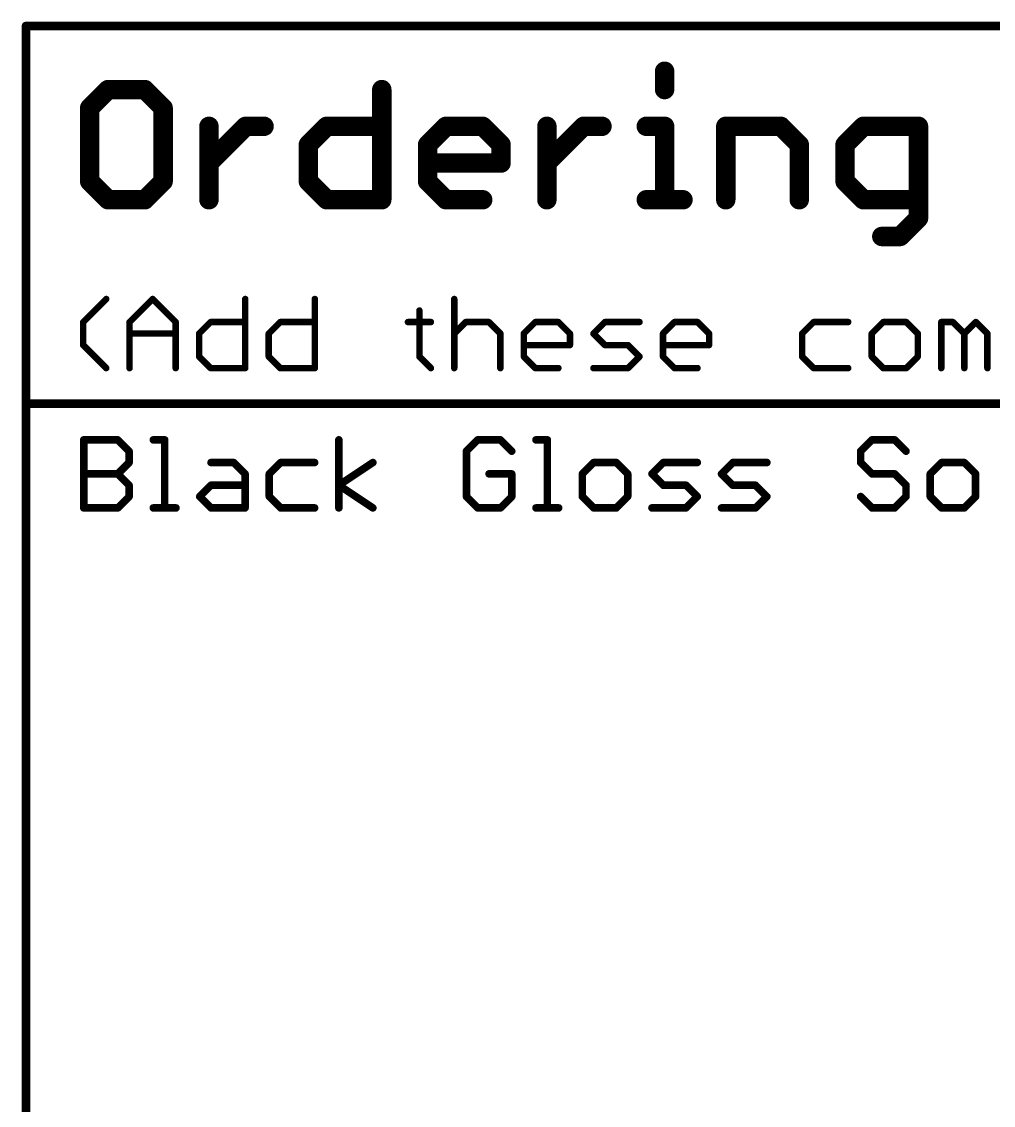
# Model space of a CAD drawing. Extents: x -23 to 93, y -71 to 33.
# Drawn here: x -8.99 to 13.87, y -45.72 to -20.22 of the extents above; entities that cross this region are included whole.
import ezdxf

# ---------------------------------------------------------------- set-up
doc = ezdxf.new("R2010")
doc.units = 0
doc.layers.add('23', color=53, linetype='CONTINUOUS')
doc.layers.add('51', color=53, linetype='CONTINUOUS')

msp = doc.modelspace()

# ---------------------------------------------------------------- linework, layer by layer
at = {"layer": '23'}
msp.add_point((-8.89, -20.32), dxfattribs=at)
at = {"layer": '51'}
for points, const_width in [([(-8.89, -20.32), (92.71, -20.32)], 0.2032), ([(-8.89, -29.21), (-8.89, -20.32)], 0.2032), ([(6.138, -21.3842), (6.138, -21.8164)], 0.4572), ([(-6.9592, -21.8164), (-7.3914, -22.2486)], 0.4572), ([(-6.0949, -21.8164), (-6.9592, -21.8164)], 0.4572), ([(-5.6627, -22.2486), (-6.0949, -21.8164)], 0.4572), ([(-0.5174, -21.8164), (-0.5174, -24.4094)], 0.4572), ([(-7.3914, -22.2486), (-7.3914, -23.9772)], 0.4572), ([(-5.6627, -23.9772), (-5.6627, -22.2486)], 0.4572), ([(-4.5848, -24.4094), (-4.5848, -22.6807)], 0.4572), ([(-4.5848, -23.5451), (-3.7205, -22.6807)], 0.4572), ([(-3.7205, -22.6807), (-3.2883, -22.6807)], 0.4572), ([(-2.246, -23.1129), (-1.8139, -22.6807)], 0.4572), ([(-1.8139, -22.6807), (-0.5174, -22.6807)], 0.4572), ([(0.5605, -23.1129), (0.9927, -22.6807)], 0.4572), ([(0.9927, -22.6807), (1.857, -22.6807)], 0.4572), ([(1.857, -22.6807), (2.2892, -23.1129)], 0.4572), ([(3.3671, -24.4094), (3.3671, -22.6807)], 0.4572), ([(3.3671, -23.5451), (4.2314, -22.6807)], 0.4572), ([(4.2314, -22.6807), (4.6636, -22.6807)], 0.4572), ([(5.7059, -22.6807), (6.138, -22.6807)], 0.4572), ([(6.138, -22.6807), (6.138, -24.4094)], 0.4572), ([(7.5769, -24.4094), (7.5769, -22.6807)], 0.4572), ([(7.5769, -22.6807), (8.8734, -22.6807)], 0.4572), ([(8.8734, -22.6807), (9.3056, -23.1129)], 0.4572), ([(10.8156, -22.6807), (10.3835, -23.1129)], 0.4572), ([(12.1121, -22.6807), (10.8156, -22.6807)], 0.4572), ([(12.1121, -24.8416), (12.1121, -22.6807)], 0.4572), ([(-2.246, -23.9772), (-2.246, -23.1129)], 0.4572), ([(0.5605, -23.9772), (0.5605, -23.1129)], 0.4572), ([(2.2892, -23.1129), (2.2892, -23.5451)], 0.4572), ([(9.3056, -23.1129), (9.3056, -24.4094)], 0.4572), ([(10.3835, -23.1129), (10.3835, -23.9772)], 0.4572), ([(2.2892, -23.5451), (0.5605, -23.5451)], 0.4572), ([(-7.3914, -23.9772), (-6.9592, -24.4094)], 0.4572), ([(-6.0949, -24.4094), (-5.6627, -23.9772)], 0.4572), ([(-1.8139, -24.4094), (-2.246, -23.9772)], 0.4572), ([(0.9927, -24.4094), (0.5605, -23.9772)], 0.4572), ([(10.3835, -23.9772), (10.8156, -24.4094)], 0.4572), ([(-6.9592, -24.4094), (-6.0949, -24.4094)], 0.4572), ([(-0.5174, -24.4094), (-1.8139, -24.4094)], 0.4572), ([(1.857, -24.4094), (0.9927, -24.4094)], 0.4572), ([(5.7059, -24.4094), (6.5702, -24.4094)], 0.4572), ([(10.8156, -24.4094), (12.1121, -24.4094)], 0.4572), ([(11.68, -25.2737), (12.1121, -24.8416)], 0.4572), ([(11.2478, -25.2737), (11.68, -25.2737)], 0.4572), ([(-7.5438, -27.2871), (-7.0015, -26.7448)], 0.1524), ([(-6.4524, -27.2871), (-5.91, -26.7448)], 0.1524), ([(-5.91, -26.7448), (-5.3677, -27.2871)], 0.1524), ([(-3.7305, -26.7448), (-3.7305, -28.3718)], 0.1524), ([(-2.0934, -26.7448), (-2.0934, -28.3718)], 0.1524), ([(1.1877, -26.7448), (1.1877, -28.3718)], 0.1524), ([(0.3674, -27.016), (0.3674, -28.1006)], 0.1524), ([(-7.5438, -27.8295), (-7.5438, -27.2871)], 0.1524), ([(-6.4524, -28.3718), (-6.4524, -27.2871)], 0.1524), ([(-5.3677, -27.2871), (-5.3677, -28.3718)], 0.1524), ([(-4.8152, -27.5583), (-4.544, -27.2871)], 0.1524), ([(-4.544, -27.2871), (-3.7305, -27.2871)], 0.1524), ([(-3.1781, -27.5583), (-2.9069, -27.2871)], 0.1524), ([(-2.9069, -27.2871), (-2.0934, -27.2871)], 0.1524), ([(0.0963, -27.2871), (0.6386, -27.2871)], 0.1524), ([(1.1877, -27.5583), (1.4589, -27.2871)], 0.1524), ([(1.4589, -27.2871), (2.0012, -27.2871)], 0.1524), ([(2.0012, -27.2871), (2.2724, -27.5583)], 0.1524), ([(2.8249, -27.5583), (3.096, -27.2871)], 0.1524), ([(3.096, -27.2871), (3.6383, -27.2871)], 0.1524), ([(3.6383, -27.2871), (3.9095, -27.5583)], 0.1524), ([(4.462, -27.5583), (4.7332, -27.2871)], 0.1524), ([(4.7332, -27.2871), (5.5467, -27.2871)], 0.1524), ([(6.0992, -27.5583), (6.3703, -27.2871)], 0.1524), ([(6.3703, -27.2871), (6.9127, -27.2871)], 0.1524), ([(6.9127, -27.2871), (7.1838, -27.5583)], 0.1524), ([(9.6446, -27.2871), (9.3735, -27.5583)], 0.1524), ([(10.4581, -27.2871), (9.6446, -27.2871)], 0.1524), ([(11.2818, -27.2871), (11.0106, -27.5583)], 0.1524), ([(11.8241, -27.2871), (11.2818, -27.2871)], 0.1524), ([(12.0953, -27.5583), (11.8241, -27.2871)], 0.1524), ([(12.6478, -28.3718), (12.6478, -27.2871)], 0.1524), ([(12.6478, -27.2871), (12.919, -27.2871)], 0.1524), ([(12.919, -27.2871), (13.1901, -27.5583)], 0.1524), ([(13.1901, -27.5583), (13.4613, -27.2871)], 0.1524), ([(13.4613, -27.2871), (13.7325, -27.5583)], 0.1524), ([(-6.4524, -27.5583), (-5.3677, -27.5583)], 0.1524), ([(-4.8152, -28.1006), (-4.8152, -27.5583)], 0.1524), ([(-3.1781, -28.1006), (-3.1781, -27.5583)], 0.1524), ([(2.2724, -27.5583), (2.2724, -28.3718)], 0.1524), ([(2.8249, -28.1006), (2.8249, -27.5583)], 0.1524), ([(3.9095, -27.5583), (3.9095, -27.8295)], 0.1524), ([(4.7332, -27.8295), (4.462, -27.5583)], 0.1524), ([(6.0992, -28.1006), (6.0992, -27.5583)], 0.1524), ([(7.1838, -27.5583), (7.1838, -27.8295)], 0.1524), ([(9.3735, -27.5583), (9.3735, -28.1006)], 0.1524), ([(11.0106, -27.5583), (11.0106, -28.1006)], 0.1524), ([(12.0953, -28.1006), (12.0953, -27.5583)], 0.1524), ([(13.1901, -27.5583), (13.1901, -28.3718)], 0.1524), ([(13.7325, -27.5583), (13.7325, -28.3718)], 0.1524), ([(-7.0015, -28.3718), (-7.5438, -27.8295)], 0.1524), ([(3.9095, -27.8295), (2.8249, -27.8295)], 0.1524), ([(5.2755, -27.8295), (4.7332, -27.8295)], 0.1524), ([(5.5467, -28.1006), (5.2755, -27.8295)], 0.1524), ([(7.1838, -27.8295), (6.0992, -27.8295)], 0.1524), ([(-4.544, -28.3718), (-4.8152, -28.1006)], 0.1524), ([(-2.9069, -28.3718), (-3.1781, -28.1006)], 0.1524), ([(0.3674, -28.1006), (0.6386, -28.3718)], 0.1524), ([(3.096, -28.3718), (2.8249, -28.1006)], 0.1524), ([(5.2755, -28.3718), (5.5467, -28.1006)], 0.1524), ([(6.3703, -28.3718), (6.0992, -28.1006)], 0.1524), ([(9.3735, -28.1006), (9.6446, -28.3718)], 0.1524), ([(11.0106, -28.1006), (11.2818, -28.3718)], 0.1524), ([(11.8241, -28.3718), (12.0953, -28.1006)], 0.1524), ([(-3.7305, -28.3718), (-4.544, -28.3718)], 0.1524), ([(-2.0934, -28.3718), (-2.9069, -28.3718)], 0.1524), ([(3.6383, -28.3718), (3.096, -28.3718)], 0.1524), ([(4.462, -28.3718), (5.2755, -28.3718)], 0.1524), ([(6.9127, -28.3718), (6.3703, -28.3718)], 0.1524), ([(9.6446, -28.3718), (10.4581, -28.3718)], 0.1524), ([(11.2818, -28.3718), (11.8241, -28.3718)], 0.1524), ([(-8.89, -71.12), (-8.89, -29.21)], 0.2032), ([(-8.89, -29.21), (92.71, -29.21)], 0.2032), ([(-7.5311, -31.6611), (-7.5311, -30.0595)], 0.1778), ([(-7.5311, -30.0595), (-6.7303, -30.0595)], 0.1778), ([(-6.7303, -30.0595), (-6.4634, -30.3265)], 0.1778), ([(-5.8939, -30.0595), (-5.627, -30.0595)], 0.1778), ([(-5.627, -30.0595), (-5.627, -31.6611)], 0.1778), ([(-1.5282, -31.6611), (-1.5282, -30.0595)], 0.1778), ([(1.7402, -30.0595), (1.4733, -30.3265)], 0.1778), ([(2.274, -30.0595), (1.7402, -30.0595)], 0.1778), ([(2.541, -30.3265), (2.274, -30.0595)], 0.1778), ([(3.1104, -30.0595), (3.3773, -30.0595)], 0.1778), ([(3.3773, -30.0595), (3.3773, -31.6611)], 0.1778), ([(11.0174, -30.0595), (10.7505, -30.3265)], 0.1778), ([(11.5513, -30.0595), (11.0174, -30.0595)], 0.1778), ([(11.8182, -30.3265), (11.5513, -30.0595)], 0.1778), ([(-6.4634, -30.3265), (-6.4634, -30.5934)], 0.1778), ([(1.4733, -30.3265), (1.4733, -31.3942)], 0.1778), ([(10.7505, -30.3265), (10.7505, -30.5934)], 0.1778), ([(-6.4634, -30.5934), (-6.7303, -30.8603)], 0.1778), ([(-4.5356, -30.5934), (-4.0017, -30.5934)], 0.1778), ([(-4.0017, -30.5934), (-3.7348, -30.8603)], 0.1778), ([(-2.8984, -30.5934), (-3.1654, -30.8603)], 0.1778), ([(-2.0976, -30.5934), (-2.8984, -30.5934)], 0.1778), ([(-1.5282, -31.1272), (-0.7274, -30.5934)], 0.1778), ([(4.4688, -30.5934), (4.2019, -30.8603)], 0.1778), ([(5.0026, -30.5934), (4.4688, -30.5934)], 0.1778), ([(5.2696, -30.8603), (5.0026, -30.5934)], 0.1778), ([(5.839, -30.8603), (6.1059, -30.5934)], 0.1778), ([(6.1059, -30.5934), (6.9067, -30.5934)], 0.1778), ([(7.4762, -30.8603), (7.7431, -30.5934)], 0.1778), ([(7.7431, -30.5934), (8.5439, -30.5934)], 0.1778), ([(10.7505, -30.5934), (11.0174, -30.8603)], 0.1778), ([(12.6546, -30.5934), (12.3876, -30.8603)], 0.1778), ([(13.1884, -30.5934), (12.6546, -30.5934)], 0.1778), ([(13.4553, -30.8603), (13.1884, -30.5934)], 0.1778), ([(-7.5311, -30.8603), (-6.7303, -30.8603)], 0.1778), ([(-6.7303, -30.8603), (-6.4634, -31.1272)], 0.1778), ([(-3.7348, -30.8603), (-3.7348, -31.6611)], 0.1778), ([(-3.1654, -30.8603), (-3.1654, -31.3942)], 0.1778), ([(2.541, -30.8603), (2.0071, -30.8603)], 0.1778), ([(2.541, -31.3942), (2.541, -30.8603)], 0.1778), ([(4.2019, -30.8603), (4.2019, -31.3942)], 0.1778), ([(5.2696, -31.3942), (5.2696, -30.8603)], 0.1778), ([(6.1059, -31.1272), (5.839, -30.8603)], 0.1778), ([(7.7431, -31.1272), (7.4762, -30.8603)], 0.1778), ([(11.0174, -30.8603), (11.5513, -30.8603)], 0.1778), ([(11.5513, -30.8603), (11.8182, -31.1272)], 0.1778), ([(12.3876, -30.8603), (12.3876, -31.3942)], 0.1778), ([(13.4553, -31.3942), (13.4553, -30.8603)], 0.1778), ([(-6.4634, -31.1272), (-6.4634, -31.3942)], 0.1778), ([(-4.8025, -31.3942), (-4.5356, -31.1272)], 0.1778), ([(-4.5356, -31.1272), (-3.7348, -31.1272)], 0.1778), ([(-0.7274, -31.6611), (-1.5282, -31.1272)], 0.1778), ([(6.6398, -31.1272), (6.1059, -31.1272)], 0.1778), ([(6.9067, -31.3942), (6.6398, -31.1272)], 0.1778), ([(8.277, -31.1272), (7.7431, -31.1272)], 0.1778), ([(8.5439, -31.3942), (8.277, -31.1272)], 0.1778), ([(11.8182, -31.1272), (11.8182, -31.3942)], 0.1778), ([(-6.4634, -31.3942), (-6.7303, -31.6611)], 0.1778), ([(-4.5356, -31.6611), (-4.8025, -31.3942)], 0.1778), ([(-3.1654, -31.3942), (-2.8984, -31.6611)], 0.1778), ([(1.4733, -31.3942), (1.7402, -31.6611)], 0.1778), ([(2.274, -31.6611), (2.541, -31.3942)], 0.1778), ([(4.2019, -31.3942), (4.4688, -31.6611)], 0.1778), ([(5.0026, -31.6611), (5.2696, -31.3942)], 0.1778), ([(6.6398, -31.6611), (6.9067, -31.3942)], 0.1778), ([(8.277, -31.6611), (8.5439, -31.3942)], 0.1778), ([(11.0174, -31.6611), (10.7505, -31.3942)], 0.1778), ([(11.8182, -31.3942), (11.5513, -31.6611)], 0.1778), ([(12.3876, -31.3942), (12.6546, -31.6611)], 0.1778), ([(13.1884, -31.6611), (13.4553, -31.3942)], 0.1778), ([(-6.7303, -31.6611), (-7.5311, -31.6611)], 0.1778), ([(-5.8939, -31.6611), (-5.3601, -31.6611)], 0.1778), ([(-3.7348, -31.6611), (-4.5356, -31.6611)], 0.1778), ([(-2.8984, -31.6611), (-2.0976, -31.6611)], 0.1778), ([(1.7402, -31.6611), (2.274, -31.6611)], 0.1778), ([(3.1104, -31.6611), (3.6443, -31.6611)], 0.1778), ([(4.4688, -31.6611), (5.0026, -31.6611)], 0.1778), ([(5.839, -31.6611), (6.6398, -31.6611)], 0.1778), ([(7.4762, -31.6611), (8.277, -31.6611)], 0.1778), ([(11.5513, -31.6611), (11.0174, -31.6611)], 0.1778), ([(12.6546, -31.6611), (13.1884, -31.6611)], 0.1778)]:
    msp.add_lwpolyline(points, dxfattribs=dict(at, const_width=const_width))
for points, const_width in [([(-8.89, -20.2692, 1), (-8.89, -20.3708)], 0.1016), ([(-8.8392, -20.32, 1), (-8.9408, -20.32)], 0.1016), ([(6.2523, -21.3842, 1), (6.0237, -21.3842)], 0.2286), ([(-6.9592, -21.7021, 1), (-6.9592, -21.9307)], 0.2286), ([(-6.8784, -21.8972, 1), (-7.0401, -21.7356)], 0.2286), ([(-6.0141, -21.7356, 1), (-6.1757, -21.8972)], 0.2286), ([(-6.0949, -21.9307, 1), (-6.0949, -21.7021)], 0.2286), ([(-0.4031, -21.8164, 1), (-0.6317, -21.8164)], 0.2286), ([(6.0237, -21.8164, 1), (6.2523, -21.8164)], 0.2286), ([(-7.2771, -22.2486, 1), (-7.5057, -22.2486)], 0.2286), ([(-7.4722, -22.1677, 1), (-7.3106, -22.3294)], 0.2286), ([(-5.5484, -22.2486, 1), (-5.777, -22.2486)], 0.2286), ([(-5.7435, -22.3294, 1), (-5.5819, -22.1677)], 0.2286), ([(-4.4705, -22.6807, 1), (-4.6991, -22.6807)], 0.2286), ([(-3.7205, -22.5664, 1), (-3.7205, -22.795)], 0.2286), ([(-3.6397, -22.7615, 1), (-3.8013, -22.5999)], 0.2286), ([(-3.2883, -22.795, 1), (-3.2883, -22.5664)], 0.2286), ([(-1.8139, -22.5664, 1), (-1.8139, -22.795)], 0.2286), ([(-1.7331, -22.7615, 1), (-1.8947, -22.5999)], 0.2286), ([(-0.5174, -22.795, 1), (-0.5174, -22.5664)], 0.2286), ([(0.9927, -22.5664, 1), (0.9927, -22.795)], 0.2286), ([(1.0735, -22.7615, 1), (0.9119, -22.5999)], 0.2286), ([(1.9378, -22.5999, 1), (1.7762, -22.7615)], 0.2286), ([(1.857, -22.795, 1), (1.857, -22.5664)], 0.2286), ([(3.4814, -22.6807, 1), (3.2528, -22.6807)], 0.2286), ([(4.2314, -22.5664, 1), (4.2314, -22.795)], 0.2286), ([(4.3122, -22.7615, 1), (4.1506, -22.5999)], 0.2286), ([(4.6636, -22.795, 1), (4.6636, -22.5664)], 0.2286), ([(5.7059, -22.5664, 1), (5.7059, -22.795)], 0.2286), ([(6.2523, -22.6807, 1), (6.0237, -22.6807)], 0.2286), ([(6.138, -22.795, 1), (6.138, -22.5664)], 0.2286), ([(7.6912, -22.6807, 1), (7.4626, -22.6807)], 0.2286), ([(7.5769, -22.5664, 1), (7.5769, -22.795)], 0.2286), ([(8.9542, -22.5999, 1), (8.7926, -22.7615)], 0.2286), ([(8.8734, -22.795, 1), (8.8734, -22.5664)], 0.2286), ([(10.8156, -22.5664, 1), (10.8156, -22.795)], 0.2286), ([(10.8964, -22.7615, 1), (10.7348, -22.5999)], 0.2286), ([(12.2264, -22.6807, 1), (11.9978, -22.6807)], 0.2286), ([(12.1121, -22.795, 1), (12.1121, -22.5664)], 0.2286), ([(-2.3269, -23.0321, 1), (-2.1652, -23.1937)], 0.2286), ([(-2.1317, -23.1129, 1), (-2.3603, -23.1129)], 0.2286), ([(0.6748, -23.1129, 1), (0.4462, -23.1129)], 0.2286), ([(0.4797, -23.0321, 1), (0.6413, -23.1937)], 0.2286), ([(2.4035, -23.1129, 1), (2.1749, -23.1129)], 0.2286), ([(2.2084, -23.1937, 1), (2.37, -23.0321)], 0.2286), ([(9.4199, -23.1129, 1), (9.1913, -23.1129)], 0.2286), ([(9.2248, -23.1937, 1), (9.3864, -23.0321)], 0.2286), ([(10.3026, -23.0321, 1), (10.4643, -23.1937)], 0.2286), ([(10.4978, -23.1129, 1), (10.2692, -23.1129)], 0.2286), ([(-4.6657, -23.4642, 1), (-4.504, -23.6259)], 0.2286), ([(0.5605, -23.4308, 1), (0.5605, -23.6594)], 0.2286), ([(2.1749, -23.5451, 1), (2.4035, -23.5451)], 0.2286), ([(2.2892, -23.6594, 1), (2.2892, -23.4308)], 0.2286), ([(3.2862, -23.4642, 1), (3.4479, -23.6259)], 0.2286), ([(-7.3106, -23.8964, 1), (-7.4722, -24.0581)], 0.2286), ([(-7.5057, -23.9772, 1), (-7.2771, -23.9772)], 0.2286), ([(-5.777, -23.9772, 1), (-5.5484, -23.9772)], 0.2286), ([(-5.5819, -24.0581, 1), (-5.7435, -23.8964)], 0.2286), ([(-2.1652, -23.8964, 1), (-2.3269, -24.0581)], 0.2286), ([(-2.3603, -23.9772, 1), (-2.1317, -23.9772)], 0.2286), ([(0.6413, -23.8964, 1), (0.4797, -24.0581)], 0.2286), ([(0.4462, -23.9772, 1), (0.6748, -23.9772)], 0.2286), ([(10.4643, -23.8964, 1), (10.3026, -24.0581)], 0.2286), ([(10.2692, -23.9772, 1), (10.4978, -23.9772)], 0.2286), ([(-6.9592, -24.2951, 1), (-6.9592, -24.5237)], 0.2286), ([(-7.0401, -24.4902, 1), (-6.8784, -24.3286)], 0.2286), ([(-6.1757, -24.3286, 1), (-6.0141, -24.4902)], 0.2286), ([(-6.0949, -24.5237, 1), (-6.0949, -24.2951)], 0.2286), ([(-1.8139, -24.2951, 1), (-1.8139, -24.5237)], 0.2286), ([(-1.8947, -24.4902, 1), (-1.7331, -24.3286)], 0.2286), ([(-0.5174, -24.5237, 1), (-0.5174, -24.2951)], 0.2286), ([(0.9927, -24.2951, 1), (0.9927, -24.5237)], 0.2286), ([(0.9119, -24.4902, 1), (1.0735, -24.3286)], 0.2286), ([(1.857, -24.5237, 1), (1.857, -24.2951)], 0.2286), ([(5.7059, -24.2951, 1), (5.7059, -24.5237)], 0.2286), ([(6.5702, -24.5237, 1), (6.5702, -24.2951)], 0.2286), ([(10.8156, -24.2951, 1), (10.8156, -24.5237)], 0.2286), ([(10.7348, -24.4902, 1), (10.8964, -24.3286)], 0.2286), ([(12.1121, -24.5237, 1), (12.1121, -24.2951)], 0.2286), ([(-4.6991, -24.4094, 1), (-4.4705, -24.4094)], 0.2286), ([(-0.6317, -24.4094, 1), (-0.4031, -24.4094)], 0.2286), ([(3.2528, -24.4094, 1), (3.4814, -24.4094)], 0.2286), ([(6.0237, -24.4094, 1), (6.2523, -24.4094)], 0.2286), ([(7.4626, -24.4094, 1), (7.6912, -24.4094)], 0.2286), ([(9.1913, -24.4094, 1), (9.4199, -24.4094)], 0.2286), ([(11.9978, -24.8416, 1), (12.2264, -24.8416)], 0.2286), ([(12.193, -24.9224, 1), (12.0313, -24.7607)], 0.2286), ([(11.2478, -25.1594, 1), (11.2478, -25.388)], 0.2286), ([(11.5991, -25.1929, 1), (11.7608, -25.3546)], 0.2286), ([(11.68, -25.388, 1), (11.68, -25.1594)], 0.2286), ([(-6.9745, -26.7718, 1), (-7.0284, -26.7179)], 0.0762), ([(-5.8831, -26.7179, 1), (-5.937, -26.7718)], 0.0762), ([(-5.8831, -26.7718, 1), (-5.937, -26.7179)], 0.0762), ([(-3.6924, -26.7448, 1), (-3.7686, -26.7448)], 0.0762), ([(-2.0553, -26.7448, 1), (-2.1315, -26.7448)], 0.0762), ([(1.2258, -26.7448, 1), (1.1496, -26.7448)], 0.0762), ([(0.4055, -27.016, 1), (0.3293, -27.016)], 0.0762), ([(-7.5057, -27.2871, 1), (-7.5819, -27.2871)], 0.0762), ([(-7.5707, -27.2602, 1), (-7.5169, -27.3141)], 0.0762), ([(-6.4143, -27.2871, 1), (-6.4905, -27.2871)], 0.0762), ([(-6.4793, -27.2602, 1), (-6.4254, -27.3141)], 0.0762), ([(-5.3296, -27.2871, 1), (-5.4058, -27.2871)], 0.0762), ([(-5.3946, -27.3141, 1), (-5.3408, -27.2602)], 0.0762), ([(-4.544, -27.249, 1), (-4.544, -27.3252)], 0.0762), ([(-4.5171, -27.3141, 1), (-4.571, -27.2602)], 0.0762), ([(-3.7305, -27.3252, 1), (-3.7305, -27.249)], 0.0762), ([(-2.9069, -27.249, 1), (-2.9069, -27.3252)], 0.0762), ([(-2.8799, -27.3141, 1), (-2.9338, -27.2602)], 0.0762), ([(-2.0934, -27.3252, 1), (-2.0934, -27.249)], 0.0762), ([(0.0963, -27.249, 1), (0.0963, -27.3252)], 0.0762), ([(0.6386, -27.3252, 1), (0.6386, -27.249)], 0.0762), ([(1.4589, -27.249, 1), (1.4589, -27.3252)], 0.0762), ([(1.4858, -27.3141, 1), (1.4319, -27.2602)], 0.0762), ([(2.0281, -27.2602, 1), (1.9743, -27.3141)], 0.0762), ([(2.0012, -27.3252, 1), (2.0012, -27.249)], 0.0762), ([(3.096, -27.249, 1), (3.096, -27.3252)], 0.0762), ([(3.123, -27.3141, 1), (3.0691, -27.2602)], 0.0762), ([(3.6653, -27.2602, 1), (3.6114, -27.3141)], 0.0762), ([(3.6383, -27.3252, 1), (3.6383, -27.249)], 0.0762), ([(4.7332, -27.249, 1), (4.7332, -27.3252)], 0.0762), ([(4.7601, -27.3141, 1), (4.7062, -27.2602)], 0.0762), ([(5.5467, -27.3252, 1), (5.5467, -27.249)], 0.0762), ([(6.3703, -27.249, 1), (6.3703, -27.3252)], 0.0762), ([(6.3973, -27.3141, 1), (6.3434, -27.2602)], 0.0762), ([(6.9396, -27.2602, 1), (6.8857, -27.3141)], 0.0762), ([(6.9127, -27.3252, 1), (6.9127, -27.249)], 0.0762), ([(9.6446, -27.249, 1), (9.6446, -27.3252)], 0.0762), ([(9.6716, -27.3141, 1), (9.6177, -27.2602)], 0.0762), ([(10.4581, -27.3252, 1), (10.4581, -27.249)], 0.0762), ([(11.2818, -27.249, 1), (11.2818, -27.3252)], 0.0762), ([(11.3087, -27.3141, 1), (11.2549, -27.2602)], 0.0762), ([(11.8511, -27.2602, 1), (11.7972, -27.3141)], 0.0762), ([(11.8241, -27.3252, 1), (11.8241, -27.249)], 0.0762), ([(12.6859, -27.2871, 1), (12.6097, -27.2871)], 0.0762), ([(12.6478, -27.249, 1), (12.6478, -27.3252)], 0.0762), ([(12.9459, -27.2602, 1), (12.892, -27.3141)], 0.0762), ([(12.919, -27.3252, 1), (12.919, -27.249)], 0.0762), ([(13.4882, -27.2602, 1), (13.4343, -27.3141)], 0.0762), ([(13.4882, -27.3141, 1), (13.4343, -27.2602)], 0.0762), ([(-6.4524, -27.5202, 1), (-6.4524, -27.5964)], 0.0762), ([(-5.3677, -27.5964, 1), (-5.3677, -27.5202)], 0.0762), ([(-4.7771, -27.5583, 1), (-4.8533, -27.5583)], 0.0762), ([(-4.8421, -27.5314, 1), (-4.7883, -27.5852)], 0.0762), ([(-3.14, -27.5583, 1), (-3.2162, -27.5583)], 0.0762), ([(-3.205, -27.5314, 1), (-3.1511, -27.5852)], 0.0762), ([(1.1608, -27.5314, 1), (1.2146, -27.5852)], 0.0762), ([(2.3105, -27.5583, 1), (2.2343, -27.5583)], 0.0762), ([(2.2454, -27.5852, 1), (2.2993, -27.5314)], 0.0762), ([(2.863, -27.5583, 1), (2.7868, -27.5583)], 0.0762), ([(2.7979, -27.5314, 1), (2.8518, -27.5852)], 0.0762), ([(3.9476, -27.5583, 1), (3.8714, -27.5583)], 0.0762), ([(3.8826, -27.5852, 1), (3.9365, -27.5314)], 0.0762), ([(4.489, -27.5314, 1), (4.4351, -27.5852)], 0.0762), ([(4.4351, -27.5314, 1), (4.489, -27.5852)], 0.0762), ([(6.1373, -27.5583, 1), (6.0611, -27.5583)], 0.0762), ([(6.0722, -27.5314, 1), (6.1261, -27.5852)], 0.0762), ([(7.2219, -27.5583, 1), (7.1457, -27.5583)], 0.0762), ([(7.1569, -27.5852, 1), (7.2108, -27.5314)], 0.0762), ([(9.4116, -27.5583, 1), (9.3354, -27.5583)], 0.0762), ([(9.3465, -27.5314, 1), (9.4004, -27.5852)], 0.0762), ([(11.0487, -27.5583, 1), (10.9725, -27.5583)], 0.0762), ([(10.9837, -27.5314, 1), (11.0376, -27.5852)], 0.0762), ([(12.1334, -27.5583, 1), (12.0572, -27.5583)], 0.0762), ([(12.0684, -27.5852, 1), (12.1222, -27.5314)], 0.0762), ([(13.2282, -27.5583, 1), (13.152, -27.5583)], 0.0762), ([(13.1632, -27.5314, 1), (13.2171, -27.5852)], 0.0762), ([(13.1632, -27.5852, 1), (13.2171, -27.5314)], 0.0762), ([(13.7706, -27.5583, 1), (13.6944, -27.5583)], 0.0762), ([(13.7055, -27.5852, 1), (13.7594, -27.5314)], 0.0762), ([(-7.5169, -27.8025, 1), (-7.5707, -27.8564)], 0.0762), ([(-7.5819, -27.8295, 1), (-7.5057, -27.8295)], 0.0762), ([(2.8249, -27.7914, 1), (2.8249, -27.8676)], 0.0762), ([(3.8714, -27.8295, 1), (3.9476, -27.8295)], 0.0762), ([(3.9095, -27.8676, 1), (3.9095, -27.7914)], 0.0762), ([(4.7332, -27.7914, 1), (4.7332, -27.8676)], 0.0762), ([(4.7062, -27.8564, 1), (4.7601, -27.8025)], 0.0762), ([(5.3024, -27.8025, 1), (5.2486, -27.8564)], 0.0762), ([(5.2755, -27.8676, 1), (5.2755, -27.7914)], 0.0762), ([(6.0992, -27.7914, 1), (6.0992, -27.8676)], 0.0762), ([(7.1457, -27.8295, 1), (7.2219, -27.8295)], 0.0762), ([(7.1838, -27.8676, 1), (7.1838, -27.7914)], 0.0762), ([(-4.7883, -28.0737, 1), (-4.8421, -28.1276)], 0.0762), ([(-3.1511, -28.0737, 1), (-3.205, -28.1276)], 0.0762), ([(0.3944, -28.0737, 1), (0.3405, -28.1276)], 0.0762), ([(2.8518, -28.0737, 1), (2.7979, -28.1276)], 0.0762), ([(5.5736, -28.1276, 1), (5.5197, -28.0737)], 0.0762), ([(5.5197, -28.1276, 1), (5.5736, -28.0737)], 0.0762), ([(6.1261, -28.0737, 1), (6.0722, -28.1276)], 0.0762), ([(9.4004, -28.0737, 1), (9.3465, -28.1276)], 0.0762), ([(11.0376, -28.0737, 1), (10.9837, -28.1276)], 0.0762), ([(12.1222, -28.1276, 1), (12.0684, -28.0737)], 0.0762), ([(-4.8533, -28.1006, 1), (-4.7771, -28.1006)], 0.0762), ([(-4.544, -28.3337, 1), (-4.544, -28.4099)], 0.0762), ([(-3.7305, -28.4099, 1), (-3.7305, -28.3337)], 0.0762), ([(-3.2162, -28.1006, 1), (-3.14, -28.1006)], 0.0762), ([(-2.9069, -28.3337, 1), (-2.9069, -28.4099)], 0.0762), ([(-2.0934, -28.4099, 1), (-2.0934, -28.3337)], 0.0762), ([(0.3293, -28.1006, 1), (0.4055, -28.1006)], 0.0762), ([(2.7868, -28.1006, 1), (2.863, -28.1006)], 0.0762), ([(3.096, -28.3337, 1), (3.096, -28.4099)], 0.0762), ([(3.6383, -28.4099, 1), (3.6383, -28.3337)], 0.0762), ([(4.462, -28.3337, 1), (4.462, -28.4099)], 0.0762), ([(5.2755, -28.4099, 1), (5.2755, -28.3337)], 0.0762), ([(6.0611, -28.1006, 1), (6.1373, -28.1006)], 0.0762), ([(6.3703, -28.3337, 1), (6.3703, -28.4099)], 0.0762), ([(6.9127, -28.4099, 1), (6.9127, -28.3337)], 0.0762), ([(9.3354, -28.1006, 1), (9.4116, -28.1006)], 0.0762), ([(9.6446, -28.3337, 1), (9.6446, -28.4099)], 0.0762), ([(10.4581, -28.4099, 1), (10.4581, -28.3337)], 0.0762), ([(10.9725, -28.1006, 1), (11.0487, -28.1006)], 0.0762), ([(11.2818, -28.3337, 1), (11.2818, -28.4099)], 0.0762), ([(11.8241, -28.4099, 1), (11.8241, -28.3337)], 0.0762), ([(12.0572, -28.1006, 1), (12.1334, -28.1006)], 0.0762), ([(-7.0284, -28.3987, 1), (-6.9745, -28.3449)], 0.0762), ([(-6.4905, -28.3718, 1), (-6.4143, -28.3718)], 0.0762), ([(-5.4058, -28.3718, 1), (-5.3296, -28.3718)], 0.0762), ([(-4.571, -28.3987, 1), (-4.5171, -28.3449)], 0.0762), ([(-3.7686, -28.3718, 1), (-3.6924, -28.3718)], 0.0762), ([(-2.9338, -28.3987, 1), (-2.8799, -28.3449)], 0.0762), ([(-2.1315, -28.3718, 1), (-2.0553, -28.3718)], 0.0762), ([(0.6117, -28.3987, 1), (0.6655, -28.3449)], 0.0762), ([(1.1496, -28.3718, 1), (1.2258, -28.3718)], 0.0762), ([(2.2343, -28.3718, 1), (2.3105, -28.3718)], 0.0762), ([(3.0691, -28.3987, 1), (3.123, -28.3449)], 0.0762), ([(5.2486, -28.3449, 1), (5.3024, -28.3987)], 0.0762), ([(6.3434, -28.3987, 1), (6.3973, -28.3449)], 0.0762), ([(9.6177, -28.3987, 1), (9.6716, -28.3449)], 0.0762), ([(11.2549, -28.3987, 1), (11.3087, -28.3449)], 0.0762), ([(11.7972, -28.3449, 1), (11.8511, -28.3987)], 0.0762), ([(12.6097, -28.3718, 1), (12.6859, -28.3718)], 0.0762), ([(13.152, -28.3718, 1), (13.2282, -28.3718)], 0.0762), ([(13.6944, -28.3718, 1), (13.7706, -28.3718)], 0.0762), ([(-8.8392, -29.21, 1), (-8.9408, -29.21)], 0.1016), ([(-8.89, -29.1592, 1), (-8.89, -29.2608)], 0.1016), ([(-8.9408, -29.21, 1), (-8.8392, -29.21)], 0.1016), ([(-7.4867, -30.0595, 1), (-7.5756, -30.0595)], 0.0889), ([(-7.5311, -30.0151, 1), (-7.5311, -30.104)], 0.0889), ([(-6.6989, -30.0281, 1), (-6.7617, -30.091)], 0.0889), ([(-6.7303, -30.104, 1), (-6.7303, -30.0151)], 0.0889), ([(-5.8939, -30.0151, 1), (-5.8939, -30.104)], 0.0889), ([(-5.5826, -30.0595, 1), (-5.6715, -30.0595)], 0.0889), ([(-5.627, -30.104, 1), (-5.627, -30.0151)], 0.0889), ([(-1.4837, -30.0595, 1), (-1.5726, -30.0595)], 0.0889), ([(1.7402, -30.0151, 1), (1.7402, -30.104)], 0.0889), ([(1.7716, -30.091, 1), (1.7088, -30.0281)], 0.0889), ([(2.3055, -30.0281, 1), (2.2426, -30.091)], 0.0889), ([(2.274, -30.104, 1), (2.274, -30.0151)], 0.0889), ([(3.1104, -30.0151, 1), (3.1104, -30.104)], 0.0889), ([(3.4218, -30.0595, 1), (3.3329, -30.0595)], 0.0889), ([(3.3773, -30.104, 1), (3.3773, -30.0151)], 0.0889), ([(11.0174, -30.0151, 1), (11.0174, -30.104)], 0.0889), ([(11.0488, -30.091, 1), (10.986, -30.0281)], 0.0889), ([(11.5827, -30.0281, 1), (11.5198, -30.091)], 0.0889), ([(11.5513, -30.104, 1), (11.5513, -30.0151)], 0.0889), ([(-6.4189, -30.3265, 1), (-6.5078, -30.3265)], 0.0889), ([(-6.4948, -30.3579, 1), (-6.432, -30.295)], 0.0889), ([(1.4418, -30.295, 1), (1.5047, -30.3579)], 0.0889), ([(1.5177, -30.3265, 1), (1.4288, -30.3265)], 0.0889), ([(2.5095, -30.3579, 1), (2.5724, -30.295)], 0.0889), ([(10.719, -30.295, 1), (10.7819, -30.3579)], 0.0889), ([(10.7949, -30.3265, 1), (10.706, -30.3265)], 0.0889), ([(11.7868, -30.3579, 1), (11.8496, -30.295)], 0.0889), ([(-6.5078, -30.5934, 1), (-6.4189, -30.5934)], 0.0889), ([(-6.432, -30.6248, 1), (-6.4948, -30.562)], 0.0889), ([(-4.5356, -30.5489, 1), (-4.5356, -30.6378)], 0.0889), ([(-3.9703, -30.562, 1), (-4.0332, -30.6248)], 0.0889), ([(-4.0017, -30.6378, 1), (-4.0017, -30.5489)], 0.0889), ([(-2.8984, -30.5489, 1), (-2.8984, -30.6378)], 0.0889), ([(-2.867, -30.6248, 1), (-2.9299, -30.562)], 0.0889), ([(-2.0976, -30.6378, 1), (-2.0976, -30.5489)], 0.0889), ([(-0.7028, -30.6304, 1), (-0.7521, -30.5564)], 0.0889), ([(4.4688, -30.5489, 1), (4.4688, -30.6378)], 0.0889), ([(4.5002, -30.6248, 1), (4.4374, -30.562)], 0.0889), ([(5.0341, -30.562, 1), (4.9712, -30.6248)], 0.0889), ([(5.0026, -30.6378, 1), (5.0026, -30.5489)], 0.0889), ([(6.1059, -30.5489, 1), (6.1059, -30.6378)], 0.0889), ([(6.1374, -30.6248, 1), (6.0745, -30.562)], 0.0889), ([(6.9067, -30.6378, 1), (6.9067, -30.5489)], 0.0889), ([(7.7431, -30.5489, 1), (7.7431, -30.6378)], 0.0889), ([(7.7745, -30.6248, 1), (7.7117, -30.562)], 0.0889), ([(8.5439, -30.6378, 1), (8.5439, -30.5489)], 0.0889), ([(10.7819, -30.562, 1), (10.719, -30.6248)], 0.0889), ([(10.706, -30.5934, 1), (10.7949, -30.5934)], 0.0889), ([(12.6546, -30.5489, 1), (12.6546, -30.6378)], 0.0889), ([(12.686, -30.6248, 1), (12.6231, -30.562)], 0.0889), ([(13.2198, -30.562, 1), (13.157, -30.6248)], 0.0889), ([(13.1884, -30.6378, 1), (13.1884, -30.5489)], 0.0889), ([(-7.5311, -30.8159, 1), (-7.5311, -30.9048)], 0.0889), ([(-6.6989, -30.8289, 1), (-6.7617, -30.8917)], 0.0889), ([(-6.7617, -30.8289, 1), (-6.6989, -30.8917)], 0.0889), ([(-6.7303, -30.9048, 1), (-6.7303, -30.8159)], 0.0889), ([(-3.6903, -30.8603, 1), (-3.7792, -30.8603)], 0.0889), ([(-3.7662, -30.8917, 1), (-3.7034, -30.8289)], 0.0889), ([(-3.1209, -30.8603, 1), (-3.2098, -30.8603)], 0.0889), ([(-3.1968, -30.8289, 1), (-3.1339, -30.8917)], 0.0889), ([(2.0071, -30.8159, 1), (2.0071, -30.9048)], 0.0889), ([(2.5854, -30.8603, 1), (2.4965, -30.8603)], 0.0889), ([(2.541, -30.9048, 1), (2.541, -30.8159)], 0.0889), ([(4.2463, -30.8603, 1), (4.1574, -30.8603)], 0.0889), ([(4.1704, -30.8289, 1), (4.2333, -30.8917)], 0.0889), ([(5.314, -30.8603, 1), (5.2251, -30.8603)], 0.0889), ([(5.2381, -30.8917, 1), (5.301, -30.8289)], 0.0889), ([(5.8704, -30.8289, 1), (5.8076, -30.8917)], 0.0889), ([(5.8076, -30.8289, 1), (5.8704, -30.8917)], 0.0889), ([(7.5076, -30.8289, 1), (7.4447, -30.8917)], 0.0889), ([(7.4447, -30.8289, 1), (7.5076, -30.8917)], 0.0889), ([(11.0174, -30.8159, 1), (11.0174, -30.9048)], 0.0889), ([(10.986, -30.8917, 1), (11.0488, -30.8289)], 0.0889), ([(11.5827, -30.8289, 1), (11.5198, -30.8917)], 0.0889), ([(11.5513, -30.9048, 1), (11.5513, -30.8159)], 0.0889), ([(12.4321, -30.8603, 1), (12.3432, -30.8603)], 0.0889), ([(12.3562, -30.8289, 1), (12.4191, -30.8917)], 0.0889), ([(13.4998, -30.8603, 1), (13.4109, -30.8603)], 0.0889), ([(13.4239, -30.8917, 1), (13.4868, -30.8289)], 0.0889), ([(-6.4189, -31.1272, 1), (-6.5078, -31.1272)], 0.0889), ([(-6.4948, -31.1587, 1), (-6.432, -31.0958)], 0.0889), ([(-4.5356, -31.0828, 1), (-4.5356, -31.1717)], 0.0889), ([(-4.5041, -31.1587, 1), (-4.567, -31.0958)], 0.0889), ([(-3.7348, -31.1717, 1), (-3.7348, -31.0828)], 0.0889), ([(-1.5035, -31.0903, 1), (-1.5529, -31.1642)], 0.0889), ([(-1.5529, -31.0903, 1), (-1.5035, -31.1642)], 0.0889), ([(6.1059, -31.0828, 1), (6.1059, -31.1717)], 0.0889), ([(6.0745, -31.1587, 1), (6.1374, -31.0958)], 0.0889), ([(6.6712, -31.0958, 1), (6.6084, -31.1587)], 0.0889), ([(6.6398, -31.1717, 1), (6.6398, -31.0828)], 0.0889), ([(7.7431, -31.0828, 1), (7.7431, -31.1717)], 0.0889), ([(7.7117, -31.1587, 1), (7.7745, -31.0958)], 0.0889), ([(8.3084, -31.0958, 1), (8.2455, -31.1587)], 0.0889), ([(8.277, -31.1717, 1), (8.277, -31.0828)], 0.0889), ([(11.8626, -31.1272, 1), (11.7737, -31.1272)], 0.0889), ([(11.7868, -31.1587, 1), (11.8496, -31.0958)], 0.0889), ([(-6.5078, -31.3942, 1), (-6.4189, -31.3942)], 0.0889), ([(-6.432, -31.4256, 1), (-6.4948, -31.3627)], 0.0889), ([(-4.7711, -31.3627, 1), (-4.8339, -31.4256)], 0.0889), ([(-4.8339, -31.3627, 1), (-4.7711, -31.4256)], 0.0889), ([(-3.1339, -31.3627, 1), (-3.1968, -31.4256)], 0.0889), ([(-3.2098, -31.3942, 1), (-3.1209, -31.3942)], 0.0889), ([(1.5047, -31.3627, 1), (1.4418, -31.4256)], 0.0889), ([(1.4288, -31.3942, 1), (1.5177, -31.3942)], 0.0889), ([(2.4965, -31.3942, 1), (2.5854, -31.3942)], 0.0889), ([(2.5724, -31.4256, 1), (2.5095, -31.3627)], 0.0889), ([(4.2333, -31.3627, 1), (4.1704, -31.4256)], 0.0889), ([(4.1574, -31.3942, 1), (4.2463, -31.3942)], 0.0889), ([(5.2251, -31.3942, 1), (5.314, -31.3942)], 0.0889), ([(5.301, -31.4256, 1), (5.2381, -31.3627)], 0.0889), ([(6.9382, -31.4256, 1), (6.8753, -31.3627)], 0.0889), ([(6.8753, -31.4256, 1), (6.9382, -31.3627)], 0.0889), ([(8.5753, -31.4256, 1), (8.5124, -31.3627)], 0.0889), ([(8.5124, -31.4256, 1), (8.5753, -31.3627)], 0.0889), ([(10.7819, -31.3627, 1), (10.719, -31.4256)], 0.0889), ([(11.7737, -31.3942, 1), (11.8626, -31.3942)], 0.0889), ([(11.8496, -31.4256, 1), (11.7868, -31.3627)], 0.0889), ([(12.4191, -31.3627, 1), (12.3562, -31.4256)], 0.0889), ([(12.3432, -31.3942, 1), (12.4321, -31.3942)], 0.0889), ([(13.4109, -31.3942, 1), (13.4998, -31.3942)], 0.0889), ([(13.4868, -31.4256, 1), (13.4239, -31.3627)], 0.0889), ([(-7.5311, -31.6166, 1), (-7.5311, -31.7056)], 0.0889), ([(-7.5756, -31.6611, 1), (-7.4867, -31.6611)], 0.0889), ([(-6.7617, -31.6297, 1), (-6.6989, -31.6925)], 0.0889), ([(-6.7303, -31.7056, 1), (-6.7303, -31.6166)], 0.0889), ([(-5.8939, -31.6166, 1), (-5.8939, -31.7056)], 0.0889), ([(-5.6715, -31.6611, 1), (-5.5826, -31.6611)], 0.0889), ([(-5.3601, -31.7056, 1), (-5.3601, -31.6166)], 0.0889), ([(-4.5356, -31.6166, 1), (-4.5356, -31.7056)], 0.0889), ([(-4.567, -31.6925, 1), (-4.5041, -31.6297)], 0.0889), ([(-3.7792, -31.6611, 1), (-3.6903, -31.6611)], 0.0889), ([(-3.7348, -31.7056, 1), (-3.7348, -31.6166)], 0.0889), ([(-2.8984, -31.6166, 1), (-2.8984, -31.7056)], 0.0889), ([(-2.9299, -31.6925, 1), (-2.867, -31.6297)], 0.0889), ([(-2.0976, -31.7056, 1), (-2.0976, -31.6166)], 0.0889), ([(-1.5726, -31.6611, 1), (-1.4837, -31.6611)], 0.0889), ([(-0.7521, -31.6981, 1), (-0.7028, -31.6241)], 0.0889), ([(1.7402, -31.6166, 1), (1.7402, -31.7056)], 0.0889), ([(1.7088, -31.6925, 1), (1.7716, -31.6297)], 0.0889), ([(2.2426, -31.6297, 1), (2.3055, -31.6925)], 0.0889), ([(2.274, -31.7056, 1), (2.274, -31.6166)], 0.0889), ([(3.1104, -31.6166, 1), (3.1104, -31.7056)], 0.0889), ([(3.3329, -31.6611, 1), (3.4218, -31.6611)], 0.0889), ([(3.6443, -31.7056, 1), (3.6443, -31.6166)], 0.0889), ([(4.4688, -31.6166, 1), (4.4688, -31.7056)], 0.0889), ([(4.4374, -31.6925, 1), (4.5002, -31.6297)], 0.0889), ([(4.9712, -31.6297, 1), (5.0341, -31.6925)], 0.0889), ([(5.0026, -31.7056, 1), (5.0026, -31.6166)], 0.0889), ([(5.839, -31.6166, 1), (5.839, -31.7056)], 0.0889), ([(6.6084, -31.6297, 1), (6.6712, -31.6925)], 0.0889), ([(6.6398, -31.7056, 1), (6.6398, -31.6166)], 0.0889), ([(7.4762, -31.6166, 1), (7.4762, -31.7056)], 0.0889), ([(8.2455, -31.6297, 1), (8.3084, -31.6925)], 0.0889), ([(8.277, -31.7056, 1), (8.277, -31.6166)], 0.0889), ([(11.0174, -31.6166, 1), (11.0174, -31.7056)], 0.0889), ([(10.986, -31.6925, 1), (11.0488, -31.6297)], 0.0889), ([(11.5198, -31.6297, 1), (11.5827, -31.6925)], 0.0889), ([(11.5513, -31.7056, 1), (11.5513, -31.6166)], 0.0889), ([(12.6546, -31.6166, 1), (12.6546, -31.7056)], 0.0889), ([(12.6231, -31.6925, 1), (12.686, -31.6297)], 0.0889), ([(13.157, -31.6297, 1), (13.2198, -31.6925)], 0.0889), ([(13.1884, -31.7056, 1), (13.1884, -31.6166)], 0.0889)]:
    msp.add_lwpolyline(points, format="xyb", dxfattribs=dict(at, const_width=const_width))

doc.saveas('drawing.dxf')
